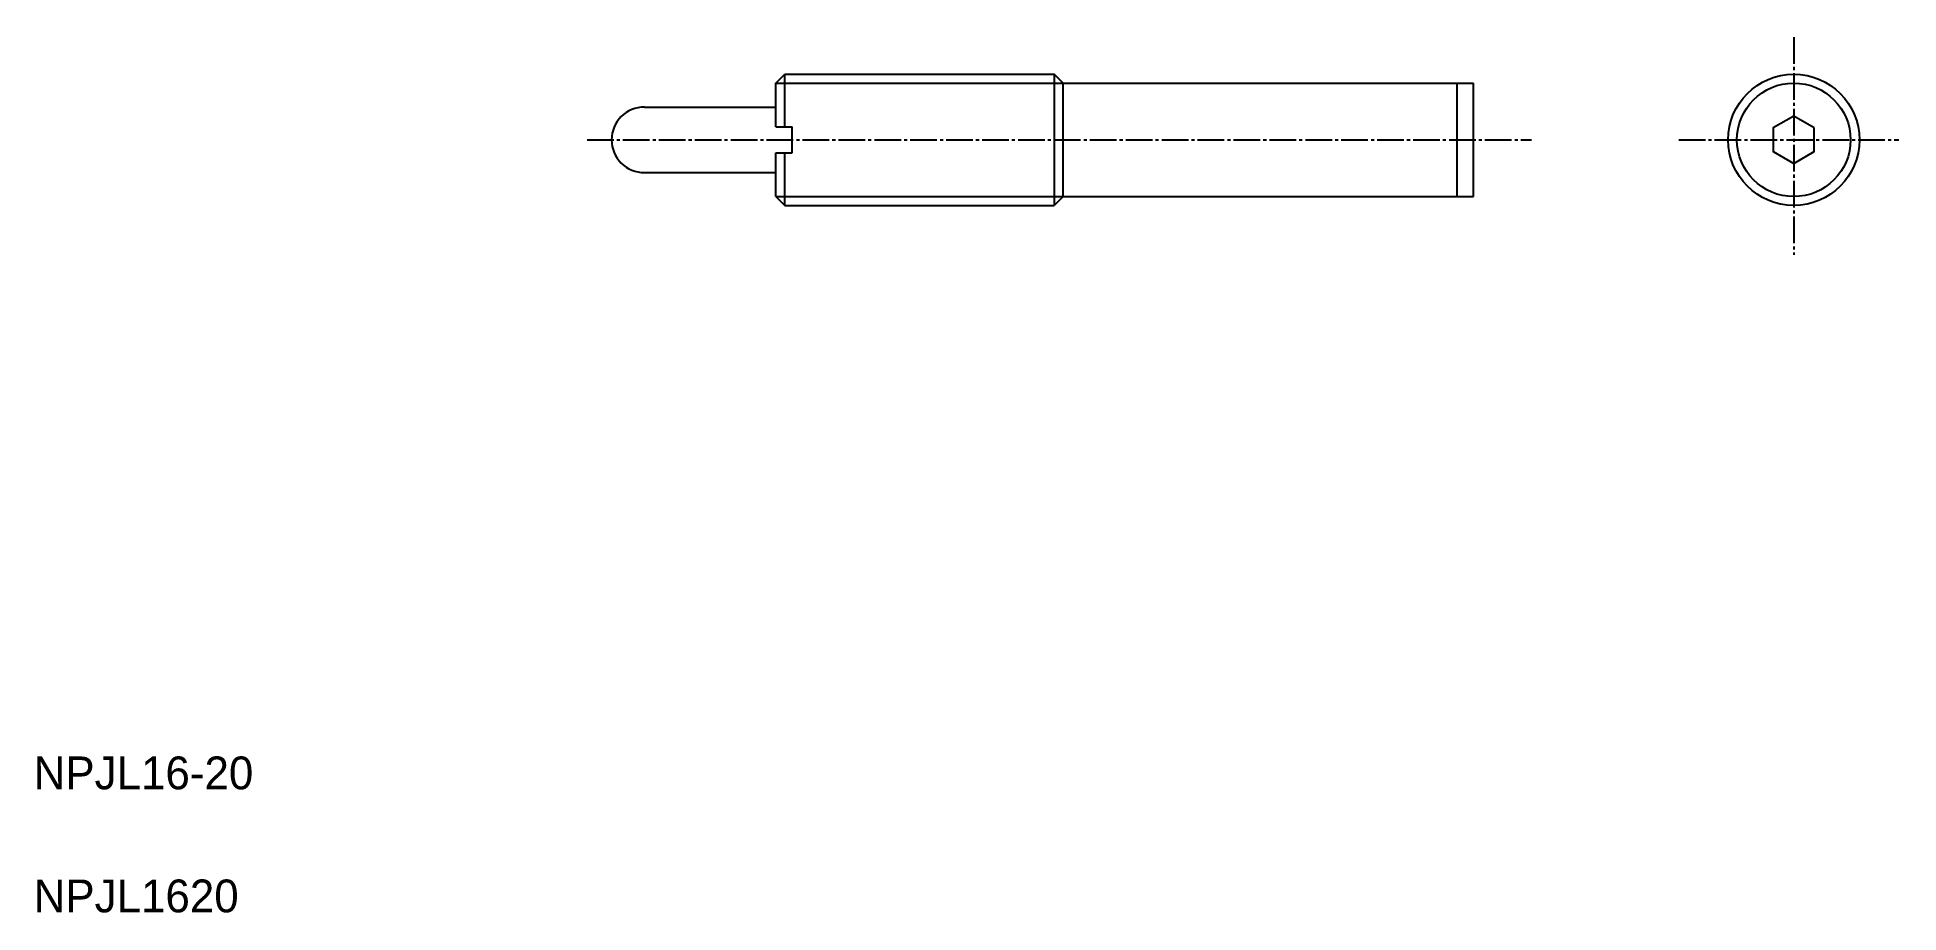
# Model space of a CAD drawing. Extents: x 10 to 237, y 10 to 117.
import ezdxf

# ---------------------------------------------------------------- set-up
doc = ezdxf.new("R2010")
doc.units = 0
doc.header["$LTSCALE"] = 0.25
doc.linetypes.add('CENTER', pattern=[17.5, 13, -1.5, 1.5, -1.5])
doc.layers.get('0').update_dxf_attribs({"linetype": 'CONTINUOUS'})
doc.layers.add('CENTER', color=1, linetype='CENTER')

msp = doc.modelspace()

# ---------------------------------------------------------------- linework, layer by layer
for p, q in [((100.41, 111.1), (101.49, 112.18)), ((101.49, 112.18), (134.32, 112.18)), ((101.49, 105.78), (101.49, 112.18)), ((134.32, 112.18), (134.32, 96.18)), ((135.41, 111.1), (134.32, 112.18)), ((100.41, 105.78), (100.41, 111.1)), ((135.41, 111.1), (185.41, 111.1)), ((135.41, 97.27), (135.41, 111.1)), ((183.41, 97.27), (183.41, 111.1)), ((185.41, 97.27), (185.41, 111.1)), ((84.41, 108.18), (100.41, 108.18)), ((100.41, 105.78), (102.41, 105.78)), ((102.41, 102.58), (102.41, 105.78)), ((100.41, 102.58), (102.41, 102.58)), ((100.41, 97.27), (100.41, 102.58)), ((101.49, 96.18), (101.49, 102.58)), ((84.41, 100.18), (100.41, 100.18)), ((100.41, 97.27), (101.49, 96.18)), ((101.49, 96.18), (134.32, 96.18)), ((135.41, 97.27), (134.32, 96.18)), ((135.41, 97.27), (185.41, 97.27)), ((147.91, 97.27), (147.91, 97.27)), ((160.41, 97.27), (160.41, 97.27))]:
    msp.add_line(p, q)
at = {"color": 3}
for p, q in [((100.41, 111.1), (135.41, 111.1)), ((100.41, 97.27), (135.41, 97.27))]:
    msp.add_line(p, q, dxfattribs=at)
msp.add_lwpolyline([(226.91, 105.63), (224.41, 107.07), (221.91, 105.63), (221.91, 102.74), (224.41, 101.3), (226.91, 102.74)], close=True)
for radius in [8, 6.92]:
    msp.add_circle((224.41, 104.18), radius)
msp.add_arc((84.41, 104.18), 4, 90, 270)
at = {"layer": 'CENTER', "color": 1, "linetype": 'CENTER'}
for p, q in [((224.41, 116.69), (224.41, 90.16)), ((77.41, 104.18), (192.45, 104.18)), ((210.39, 104.18), (237.2, 104.18))]:
    msp.add_line(p, q, dxfattribs=at)

# ---------------------------------------------------------------- texts
for s, p in [('NPJL16-20', (10, 25)), ('NPJL1620', (10, 10))]:
    msp.add_text(s, height=4).set_placement(p)

doc.saveas('drawing.dxf')
